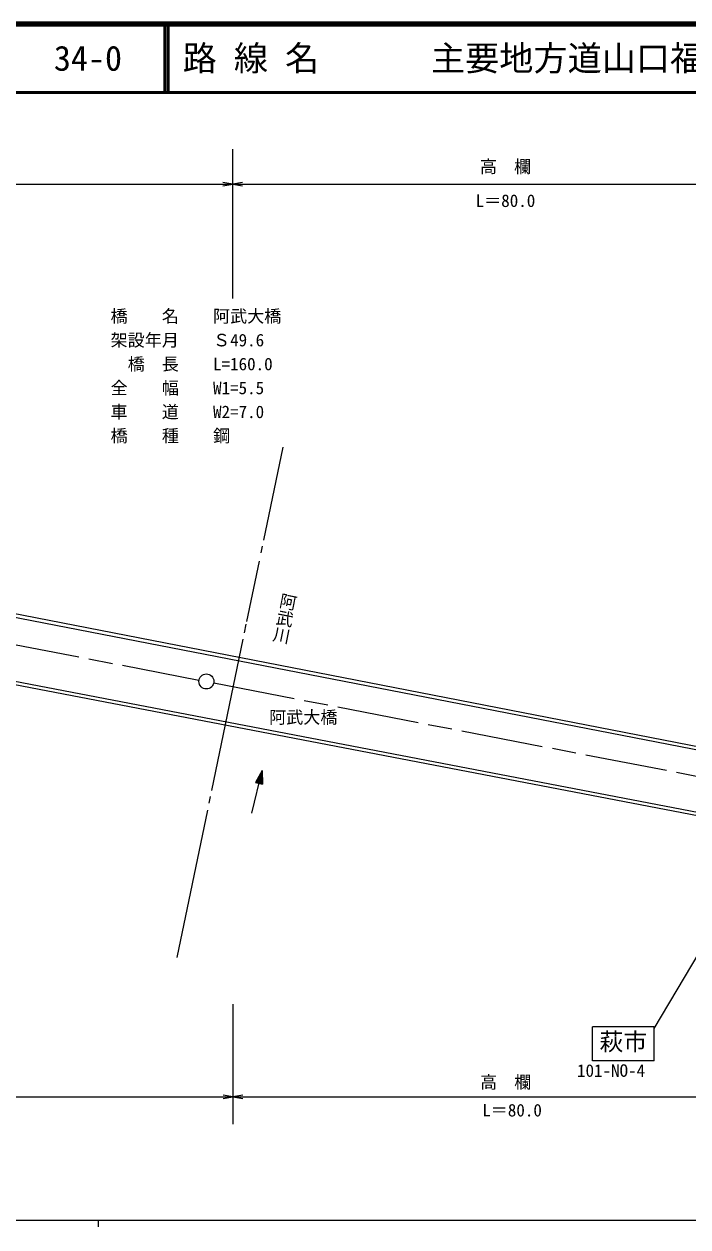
# Model space of a CAD drawing. Units: millimetres, scale not verified. Extents: x 40000 to 680000, y 20000 to 380000.
# Drawn here: x 157149 to 254362, y 204000 to 380000 of the extents above; entities that cross this region are included whole.
import ezdxf
from ezdxf.enums import TextEntityAlignment as Align

# ---------------------------------------------------------------- set-up
doc = ezdxf.new("R2010")
doc.units = ezdxf.units.MM
doc.header["$LTSCALE"] = 1000
doc.linetypes.add('CHAIN', pattern=[18.5, 12, -1.5, 3.5, -1.5])
for name, color, linetype, lineweight in [('M-BGD', 7, 'Continuous', 25), ('M-BMK', 2, 'CHAIN', 13), ('M-BMK-SRVR', 3, 'Continuous', 25), ('M-STR-HTXT', 7, 'Continuous', 13), ('M-STR-STR3', 7, 'Continuous', 25), ('M-STR-STRC', 7, 'Continuous', 25), ('M-TTL', 2, 'Continuous', 140), ('M-TTL-BAND', 7, 'Continuous', 25), ('M-TTL-LINE', 7, 'Continuous', 50)]:
    doc.layers.add(name, color=color, linetype=linetype, lineweight=lineweight)
doc.layers.add('M-STR-STR1', color=1, linetype='Continuous')
doc.layers.add('M-TTL-TXT', color=7, linetype='Continuous')
doc.styles.add('@ＭＳ ゴシック', font='')
doc.styles.add('ＭＳ ゴシック', font='')
doc.styles.get('@ＭＳ ゴシック').set_extended_font_data('@MS Gothic')
doc.styles.get('ＭＳ ゴシック').set_extended_font_data('MS Gothic')

# ---------------------------------------------------------------- blocks, each defined once
blk = doc.blocks.new('open_arrow')
at = {"color": 0, "linetype": 'Continuous', "lineweight": -2}
blk.add_lwpolyline([(7.5, 1.25), (0, 0), (7.5, -1.25)], dxfattribs=at)

msp = doc.modelspace()

# ---------------------------------------------------------------- linework, layer by layer
at = {"layer": 'M-BGD'}
for p, q in [((134786, 297815), (267341, 272065)), ((134684, 297326), (267222, 271579)), ((135924, 287180), (264976, 262412)), ((136030, 287669), (265070, 262903)), ((190497, 264559), (192008, 270770)), ((192008, 270770), (191049, 269015)), ((191213, 269316), (192047, 269114)), ((191238, 269362), (192045, 269165)), ((191263, 269407), (192044, 269217)), ((191288, 269453), (192043, 269269)), ((191313, 269498), (192042, 269321)), ((191338, 269543), (192041, 269372)), ((191362, 269589), (192039, 269424)), ((191387, 269634), (192038, 269476)), ((191412, 269680), (192037, 269528)), ((191437, 269725), (192036, 269579)), ((191462, 269770), (192035, 269631)), ((191487, 269816), (192033, 269683)), ((191511, 269861), (192032, 269735)), ((191536, 269907), (192031, 269786)), ((191561, 269952), (192030, 269838)), ((191586, 269998), (192029, 269890)), ((191611, 270043), (192027, 269942)), ((191636, 270088), (192026, 269993)), ((191660, 270134), (192025, 270045)), ((191685, 270179), (192024, 270097)), ((191710, 270225), (192023, 270149)), ((191735, 270270), (192021, 270200)), ((191760, 270315), (192020, 270252)), ((191785, 270361), (192019, 270304)), ((191810, 270406), (192018, 270356)), ((191834, 270452), (192017, 270407)), ((191859, 270497), (192015, 270459)), ((191884, 270543), (192014, 270511)), ((191909, 270588), (192013, 270563)), ((191934, 270633), (192012, 270614)), ((191959, 270679), (192011, 270666)), ((191983, 270724), (192009, 270718)), ((192008, 270770), (192055, 268770)), ((191049, 269015), (192055, 268770)), ((191064, 269044), (192054, 268803)), ((191089, 269089), (192053, 268855)), ((191114, 269135), (192051, 268907)), ((191139, 269180), (192050, 268958)), ((191164, 269225), (192049, 269010)), ((191189, 269271), (192048, 269062))]:
    msp.add_line(p, q, dxfattribs=at)
at = {"layer": 'M-BMK'}
for p, q in [((117075, 296687), (182761, 284016)), ((184920, 283600), (280964, 265073))]:
    msp.add_line(p, q, dxfattribs=at)
at = {"layer": 'M-BMK-SRVR'}
for p, q in [((195021, 318113), (192196, 304494)), ((192014, 303617), (191805, 302609)), ((191557, 301416), (189731, 292609)), ((189642, 292181), (189384, 290936)), ((189186, 289980), (184597, 267858)), ((184410, 266957), (184214, 266010)), ((184003, 264993), (179532, 243435))]:
    msp.add_line(p, q, dxfattribs=at)
msp.add_circle((183852, 283810), 1094, dxfattribs=at)
at = {"layer": 'M-STR-STR3'}
for p, q in [((187711, 339851), (187711, 361699)), ((112033, 356557), (187711, 356557)), ((187711, 356557), (267319, 356557)), ((187741, 236604), (187741, 219030)), ((107418, 223028), (187741, 223028)), ((187741, 223028), (265014, 223028))]:
    msp.add_line(p, q, dxfattribs=at)
at = {"layer": 'M-STR-STRC'}
for p, q in [((249399, 233012), (266434, 261705)), ((249399, 233300), (240399, 233300)), ((240399, 228300), (240399, 233300)), ((249399, 228300), (249399, 233300)), ((249399, 228300), (240399, 228300))]:
    msp.add_line(p, q, dxfattribs=at)
at = {"layer": 'M-TTL'}
msp.add_line((680000, 380000), (40000, 380000), dxfattribs=at)
at = {"layer": 'M-TTL-BAND'}
for p, q in [((40000, 205000), (579000, 205000)), ((168000, 205000), (168000, 204000))]:
    msp.add_line(p, q, dxfattribs=at)
at = {"layer": 'M-TTL-LINE'}
for p, q in [((177750, 380000), (177750, 370000)), ((178250, 380000), (178250, 370000)), ((40000, 370000), (680000, 370000))]:
    msp.add_line(p, q, dxfattribs=at)

# ---------------------------------------------------------------- block references
at = {"layer": 'M-STR-STR3', "xscale": 193, "yscale": 193, "rotation": 180}
for p in [(187711, 356557), (187741, 223028)]:
    msp.add_blockref('open_arrow', p, dxfattribs=at)
at = {"layer": 'M-STR-STR3', "xscale": 193, "yscale": 193}
for p in [(187711, 356557), (187741, 223028)]:
    msp.add_blockref('open_arrow', p, dxfattribs=at)

# ---------------------------------------------------------------- texts
at = {"layer": 'M-STR-HTXT', "style": '@ＭＳ ゴシック'}
msp.add_text('阿武川', height=1833, rotation=258.782, dxfattribs=at).set_placement((193882, 293310), align=Align.BOTTOM_CENTER)
at = {"layer": 'M-STR-STR1', "style": 'ＭＳ ゴシック'}
for s, p in [('橋\u3000\u3000名', (169822, 335792)), ('阿武大橋', (184822, 335792)), ('架設年月', (169822, 332292)), ('Ｓ49.6', (184822, 332292)), ('橋  長', (172322, 328792)), ('L=160.0', (184822, 328792)), ('全\u3000\u3000幅', (169822, 325292)), ('W1=5.5', (184822, 325292)), ('車\u3000\u3000道', (169822, 321792)), ('W2=7.0', (184822, 321792)), ('橋\u3000\u3000種', (169822, 318292)), ('鋼', (184822, 318292)), ('阿武大橋', (193035, 277111))]:
    msp.add_text(s, height=1833, dxfattribs=at).set_placement(p, align=Align.BOTTOM_LEFT)
at = {"layer": 'M-STR-STR3', "style": 'ＭＳ ゴシック'}
for s, p in [('高\u3000欄', (223897, 357680)), ('L＝80.0', (223272, 352688)), ('高\u3000欄', (223927, 223718)), ('L＝80.0', (224240, 219615))]:
    msp.add_text(s, height=1833, dxfattribs=at).set_placement(p, align=Align.BOTTOM_LEFT)
at = {"layer": 'M-STR-STRC', "style": 'ＭＳ ゴシック'}
for s, height, p in [('萩市', 2566, (241399, 229050)), ('101-NO-4', 1833, (238115, 225413))]:
    msp.add_text(s, height=height, dxfattribs=at).set_placement(p, align=Align.BOTTOM_LEFT)
at = {"layer": 'M-TTL-TXT', "style": 'ＭＳ ゴシック'}
for s, p in [('34-0', (161521, 375000)), ('路 線 名', (180380, 375000)), ('主要地方道山口福栄須佐線', (216734, 375000))]:
    msp.add_text(s, height=3666, dxfattribs=at).set_placement(p, align=Align.MIDDLE_LEFT)

doc.saveas('drawing.dxf')
